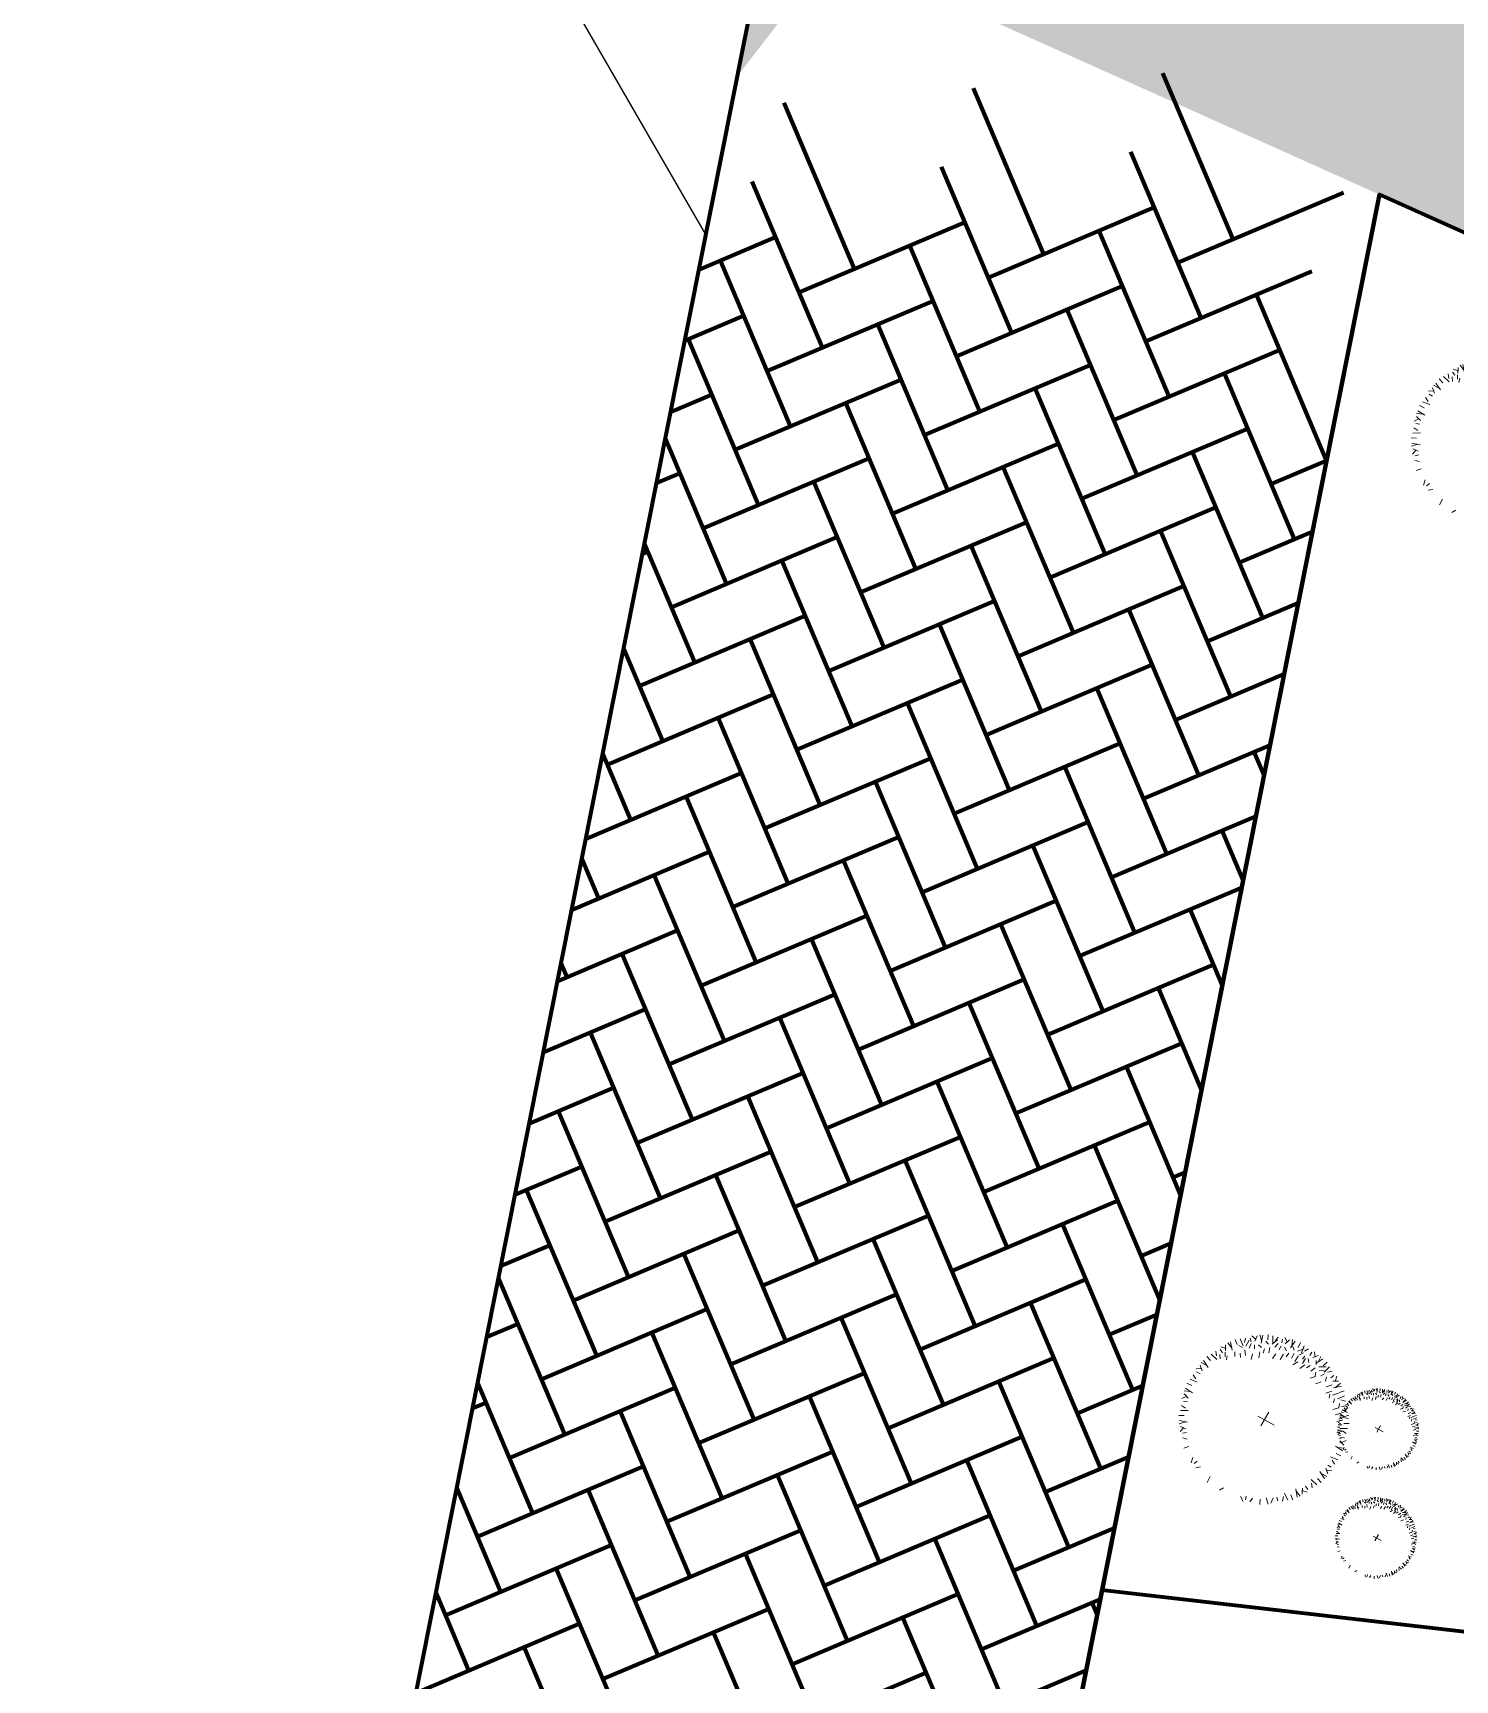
# Model space of a CAD drawing. Header units: millimetres. Extents: x 111 to 1506, y 14 to 566.
# Drawn here: x 219.59 to 223.95, y 196.16 to 201.21 of the extents above; entities that cross this region are included whole.
import ezdxf

# ---------------------------------------------------------------- set-up
doc = ezdxf.new("R2010")
doc.units = ezdxf.units.MM
doc.layers.add('ARB-CERCO', color=97, linetype='Continuous', lineweight=5)
doc.layers.add('G', color=254, linetype='Continuous', lineweight=5)

# ---------------------------------------------------------------- blocks, each defined once
blk = doc.blocks.new('A$C05551F4C')
at = {"color": 0, "linetype": 'ByBlock'}
for p, q in [((-0.0692, 0.3215), (-0.0758, 0.2998)), ((-0.0594, 0.3274), (-0.0488, 0.3042)), ((-0.0497, 0.2957), (-0.0475, 0.328)), ((-0.0255, 0.3123), (-0.0274, 0.3331)), ((-0.0039, 0.3001), (-0.0083, 0.3296)), ((0.0037, 0.3114), (0.0124, 0.3277)), ((0.0297, 0.3073), (0.03, 0.3227)), ((0.0387, 0.3301), (0.051, 0.3121)), ((0.0582, 0.3237), (0.0438, 0.3062)), ((0.0663, 0.2925), (0.0807, 0.3215)), ((0.0694, 0.3255), (0.0704, 0.2999)), ((-0.2042, 0.2614), (-0.1828, 0.2573)), ((-0.186, 0.2707), (-0.1838, 0.2481)), ((-0.1793, 0.2799), (-0.1605, 0.2625)), ((-0.1581, 0.2543), (-0.1685, 0.285)), ((-0.1422, 0.2789), (-0.1518, 0.2974)), ((-0.1175, 0.2759), (-0.1328, 0.3015)), ((-0.1148, 0.2892), (-0.113, 0.3077)), ((-0.0892, 0.2954), (-0.0948, 0.3098)), ((-0.0896, 0.3199), (-0.0714, 0.308)), ((0.095, 0.2986), (0.1012, 0.3184)), ((0.1103, 0.279), (0.1176, 0.3079)), ((0.1185, 0.2688), (0.1332, 0.2783)), ((0.1216, 0.2865), (0.136, 0.2983)), ((0.1363, 0.2555), (0.1509, 0.265)), ((0.1441, 0.2728), (0.1503, 0.2869)), ((0.1767, 0.277), (0.1567, 0.2664)), ((0.1611, 0.2904), (0.1656, 0.269)), ((0.1722, 0.2451), (0.1966, 0.2664)), ((0.1878, 0.2744), (0.1789, 0.2504)), ((-0.2371, 0.2034), (-0.2531, 0.2168)), ((-0.2158, 0.2234), (-0.2211, 0.2412)), ((-0.1945, 0.239), (-0.2052, 0.2501)), ((0.1278, 0.2451), (0.1434, 0.2504)), ((0.1562, 0.2235), (0.1709, 0.233)), ((0.1629, 0.2022), (0.1776, 0.2117)), ((0.1802, 0.1896), (0.1971, 0.2029)), ((0.2011, 0.2397), (0.2144, 0.2557)), ((0.2015, 0.2158), (0.2012, 0.2313)), ((0.2077, 0.2158), (0.2255, 0.2397)), ((0.2119, 0.2072), (0.2393, 0.2068)), ((0.2122, 0.1917), (0.2316, 0.1933)), ((0.2211, 0.2184), (0.2388, 0.2238)), ((0.2366, 0.1971), (0.2477, 0.2078)), ((0.259, 0.2068), (0.255, 0.1854)), ((-0.2839, 0.124), (-0.2956, 0.1383)), ((-0.2877, 0.1635), (-0.2664, 0.1679)), ((-0.2702, 0.1465), (-0.2843, 0.1527)), ((0.1773, 0.1632), (0.1989, 0.1686)), ((0.1982, 0.1408), (0.2209, 0.1482)), ((0.2194, 0.1722), (0.2329, 0.1797)), ((0.2222, 0.1343), (0.2393, 0.1382)), ((0.238, 0.1512), (0.2412, 0.1673)), ((0.2683, 0.1886), (0.2458, 0.1864)), ((0.252, 0.1607), (0.2827, 0.1711)), ((0.2775, 0.1819), (0.2601, 0.1631)), ((0.2632, 0.1339), (0.2682, 0.1486)), ((0.2736, 0.1201), (0.2991, 0.1354)), ((0.2766, 0.1448), (0.295, 0.1544)), ((-0.3229, 0.0718), (-0.2973, 0.0728)), ((0.2224, 0.0927), (0.2445, 0.0904)), ((0.2342, 0.1166), (0.2547, 0.1233)), ((0.2344, 0.0646), (0.2583, 0.0637)), ((0.265, 0.1076), (0.2837, 0.1025)), ((0.265, 0.0868), (0.2804, 0.0892)), ((0.27, 0.1223), (0.2956, 0.1124)), ((0.2753, 0.0607), (0.2838, 0.0747)), ((0.2869, 0.1174), (0.3053, 0.1156)), ((0.2931, 0.0918), (0.3074, 0.0974)), ((0.3191, 0.0718), (0.2974, 0.0784)), ((0.3175, 0.0922), (0.3056, 0.074)), ((-0.3088, 0.006), (-0.3251, 0.0148)), ((-0.0275, 0), (0.0346, 0)), ((-0.0009, 0.0293), (0.0013, -0.0426)), ((0.2407, 0.0111), (0.2607, 0.0014)), ((0.2548, 0.0502), (0.2721, 0.048)), ((0.2566, 0.0113), (0.2805, 0.0104)), ((0.26, 0.0294), (0.2815, 0.0287)), ((0.2858, 0.0105), (0.3017, -0.0008)), ((0.2931, 0.0358), (0.3029, 0.0479)), ((0.2934, 0.0523), (0.3257, 0.0501)), ((0.2955, 0.0225), (0.3163, 0.0046)), ((0.2977, 0.0065), (0.3273, 0.0109)), ((0.3251, 0.0621), (0.3018, 0.0514)), ((0.31, 0.0282), (0.3307, 0.03)), ((0.2423, -0.0195), (0.2645, -0.0285)), ((0.2544, -0.0613), (0.2743, -0.0693)), ((0.2566, -0.04), (0.2721, -0.0479)), ((0.2633, -0.018), (0.2871, -0.0189)), ((0.2787, -0.0091), (0.294, -0.0121)), ((0.2795, -0.0372), (0.2923, -0.0269)), ((0.2876, -0.0666), (0.301, -0.0586)), ((0.2901, -0.0637), (0.3191, -0.0781)), ((0.3213, -0.0555), (0.3038, -0.0412)), ((0.305, -0.0271), (0.3203, -0.0274)), ((0.309, -0.001), (0.3254, -0.0098)), ((0.3277, -0.0361), (0.3097, -0.0484)), ((-0.3173, -0.0872), (-0.3053, -0.069)), ((-0.2928, -0.0868), (-0.3072, -0.0924)), ((-0.2866, -0.1125), (-0.3051, -0.1106)), ((0.2211, -0.1012), (0.2388, -0.1172)), ((0.2299, -0.0719), (0.2455, -0.0879)), ((0.2455, -0.0852), (0.261, -0.0799)), ((0.2499, -0.1305), (0.2655, -0.1252)), ((0.2588, -0.1039), (0.2721, -0.1119)), ((0.2721, -0.0879), (0.2832, -0.1039)), ((0.2766, -0.1077), (0.3056, -0.1149)), ((0.2842, -0.119), (0.2959, -0.1334)), ((0.2854, -0.0799), (0.2987, -0.1039)), ((0.2962, -0.0924), (0.3161, -0.0986)), ((0.3231, -0.0668), (0.2976, -0.0678)), ((-0.2763, -0.1398), (-0.2947, -0.1495)), ((-0.2773, -0.1769), (-0.2599, -0.1581)), ((-0.268, -0.1836), (-0.2455, -0.1814)), ((-0.2363, -0.1921), (-0.2474, -0.2028)), ((0.1989, -0.1758), (0.2144, -0.1705)), ((0.21, -0.1545), (0.2277, -0.1705)), ((0.2166, -0.1811), (0.2344, -0.1971)), ((0.2322, -0.1438), (0.2499, -0.1598)), ((0.2427, -0.1696), (0.264, -0.194)), ((0.272, -0.1851), (0.248, -0.1763)), ((0.2747, -0.1741), (0.264, -0.1541)), ((0.288, -0.1585), (0.2667, -0.163)), ((0.2704, -0.1415), (0.2845, -0.1477)), ((-0.2208, -0.2135), (-0.2386, -0.2188)), ((-0.2075, -0.2108), (-0.2252, -0.2348)), ((-0.2008, -0.2348), (-0.2141, -0.2507)), ((-0.172, -0.2401), (-0.1964, -0.2614)), ((-0.1875, -0.2694), (-0.1786, -0.2454)), ((0.1345, -0.2477), (0.1523, -0.2637)), ((0.1545, -0.2291), (0.1722, -0.2451)), ((0.1584, -0.2493), (0.1687, -0.2801)), ((0.1678, -0.2104), (0.1855, -0.2264)), ((0.2045, -0.2564), (0.1831, -0.2524)), ((0.1862, -0.2657), (0.184, -0.2431)), ((0.1855, -0.2264), (0.2011, -0.2211)), ((0.1922, -0.1998), (0.2077, -0.1945)), ((0.1948, -0.234), (0.2054, -0.2451)), ((0.2134, -0.2051), (0.2374, -0.2229)), ((0.2161, -0.2184), (0.2214, -0.2362)), ((0.2374, -0.1985), (0.2534, -0.2118)), ((-0.1764, -0.2721), (-0.1564, -0.2614)), ((-0.1609, -0.2854), (-0.1653, -0.2641)), ((-0.1439, -0.2678), (-0.15, -0.2819)), ((-0.1214, -0.2816), (-0.1357, -0.2933)), ((-0.1101, -0.274), (-0.1173, -0.303)), ((-0.0947, -0.2936), (-0.1009, -0.3135)), ((-0.066, -0.2875), (-0.0804, -0.3165)), ((-0.0692, -0.3205), (-0.0702, -0.295)), ((-0.0579, -0.3187), (-0.0435, -0.3012)), ((-0.0385, -0.3251), (-0.0507, -0.3071)), ((-0.0295, -0.3023), (-0.0298, -0.3177)), ((-0.0034, -0.3064), (-0.0122, -0.3228)), ((0.0041, -0.2951), (0.0085, -0.3246)), ((0.0258, -0.3074), (0.0277, -0.3281)), ((0.05, -0.2907), (0.0478, -0.3231)), ((0.0597, -0.3224), (0.049, -0.2992)), ((0.0694, -0.3165), (0.076, -0.2948)), ((0.0898, -0.3149), (0.0716, -0.303)), ((0.0894, -0.2905), (0.095, -0.3048)), ((0.0968, -0.269), (0.1145, -0.285)), ((0.1151, -0.2843), (0.1132, -0.3027)), ((0.1177, -0.2709), (0.1331, -0.2965)), ((0.1424, -0.274), (0.1521, -0.2924)), ((0.1795, -0.2749), (0.1608, -0.2575))]:
    blk.add_line(p, q, dxfattribs=at)

msp = doc.modelspace()

# ---------------------------------------------------------------- hatches: boundary and pattern name
at = {"layer": 'G', "lineweight": 100, "ltscale": 1000}
h = msp.add_hatch(dxfattribs=at)
h.set_pattern_fill('AR-HBONE', color=256, scale=0.046, angle=-22.08523, style=0)
h.set_pattern_definition([(22.914772, (777.23143, 1670.63463), (0.097837146, 0.241122153), [0.552, -0.184]), (112.914772, (777.40091, 1670.70627), (0.097837146, 0.241122153), [0.552, -0.184])])
edge = h.paths.add_edge_path()
edge.add_line((221.74739, 201.07699), (222.24177, 203.56684))
edge.add_line((222.24177, 203.56684), (283.25265, 176.18215))
edge.add_line((283.25265, 176.18215), (282.61554, 174.27589))
edge.add_line((282.61554, 174.27589), (222.04443, 201.46319))

# ---------------------------------------------------------------- linework, layer by layer
for p, q in [((221.65032, 200.59126), (181.01113, 270.9804)), ((200.7159, 95.15598), (222.24177, 203.56684))]:
    msp.add_line(p, q)
at = {"lineweight": 100, "ltscale": 1000}
for p, q in [((214.21643, 163.19138), (222.24177, 203.56684)), ((223.71382, 200.71388), (222.23028, 193.24744)), ((223.71382, 200.71388), (222.23028, 193.24744)), ((239.20693, 193.75981), (223.71382, 200.71388)), ((236.81791, 194.83212), (222.86377, 196.43731))]:
    msp.add_line(p, q, dxfattribs=at)
for points in [[(222.22982, 193.24791), (223.71382, 200.71388), (239.20693, 193.75981)], [(222.22982, 193.24791), (223.71382, 200.71388), (239.20693, 193.75981)], [(233.59286, 181.6254), (222.22982, 193.24791), (223.71382, 200.71388), (239.20693, 193.75981), (233.59286, 181.6254)]]:
    msp.add_lwpolyline(points, dxfattribs=at)
at = {"layer": 'G', "linetype": 'Continuous', "lineweight": 100, "ltscale": 1000}
for p, q in [((223.2653, 200.57694), (223.05037, 201.08538)), ((222.10513, 200.48604), (221.89021, 200.99448)), ((222.68521, 200.53149), (222.47029, 201.03993)), ((223.16746, 200.33581), (222.95253, 200.84425)), ((222.58738, 200.29037), (222.37245, 200.79881)), ((222.0073, 200.24492), (221.79237, 200.75336)), ((223.09582, 200.50529), (223.60426, 200.72022)), ((222.51573, 200.45985), (223.02417, 200.67477)), ((221.93565, 200.4144), (222.44409, 200.62933)), ((223.06962, 200.09469), (222.85469, 200.60313)), ((221.62912, 200.48458), (221.86401, 200.58388)), ((222.48954, 200.04924), (222.27461, 200.55768)), ((221.90946, 200.0038), (221.69453, 200.51224)), ((222.99798, 200.26417), (223.50642, 200.4791)), ((221.83782, 200.17328), (222.34626, 200.3882)), ((222.4179, 200.21872), (222.92634, 200.43365)), ((223.55187, 199.89902), (223.33694, 200.40746)), ((221.58577, 200.26649), (221.76617, 200.34276)), ((222.97178, 199.85357), (222.75686, 200.36201)), ((222.3917, 199.80812), (222.17678, 200.31656)), ((221.81162, 199.76267), (221.59669, 200.27111)), ((222.90014, 200.02305), (223.40858, 200.23798)), ((222.32006, 199.9776), (222.8285, 200.19253)), ((221.73998, 199.93215), (222.24842, 200.14708)), ((223.45403, 199.6579), (223.2391, 200.16634)), ((221.54242, 200.04841), (221.66834, 200.10163)), ((222.87395, 199.61245), (222.65902, 200.12089)), ((222.29387, 199.567), (222.07894, 200.07544)), ((222.8023, 199.78193), (223.31074, 199.99686)), ((221.71378, 199.52155), (221.526, 199.96579)), ((222.22222, 199.73648), (222.73066, 199.95141)), ((221.64214, 199.69103), (222.15058, 199.90596)), ((222.77611, 199.37133), (222.56118, 199.87977)), ((223.35619, 199.41677), (223.14126, 199.92521)), ((223.38239, 199.82738), (223.55191, 199.89904)), ((221.49907, 199.83032), (221.5705, 199.86051)), ((222.19603, 199.32588), (221.9811, 199.83432)), ((222.70447, 199.54081), (223.21291, 199.75573)), ((222.12439, 199.49536), (222.63283, 199.71029)), ((223.25835, 199.17565), (223.04343, 199.68409)), ((223.28455, 199.58625), (223.50858, 199.68096)), ((221.61595, 199.28043), (221.46211, 199.64436)), ((221.5443, 199.44991), (222.05274, 199.66484)), ((222.67827, 199.1302), (222.46335, 199.63864)), ((221.45572, 199.61223), (221.47266, 199.61939)), ((222.09819, 199.08476), (221.88326, 199.5932)), ((222.60663, 199.29968), (223.11507, 199.51461)), ((222.02655, 199.25424), (222.53499, 199.46916)), ((223.16052, 198.93453), (222.94559, 199.44297)), ((223.18671, 199.34513), (223.46525, 199.46288)), ((221.44647, 199.20879), (221.95491, 199.42372)), ((222.58044, 198.88908), (222.36551, 199.39752)), ((222.00035, 198.84363), (221.78543, 199.35207)), ((221.51811, 199.03931), (221.39822, 199.32293)), ((221.92871, 199.01311), (222.43715, 199.22804)), ((222.50879, 199.05856), (223.01723, 199.27349)), ((223.08887, 199.10401), (223.42192, 199.24479)), ((221.34863, 198.96767), (221.85707, 199.18259)), ((223.06268, 198.69341), (222.84775, 199.20185)), ((222.4826, 198.64796), (222.26767, 199.1564)), ((221.90252, 198.60251), (221.68759, 199.11095)), ((222.41096, 198.81744), (222.9194, 199.03237)), ((222.99104, 198.86289), (223.37859, 199.02671)), ((221.42027, 198.79819), (221.33433, 199.0015)), ((221.83087, 198.77199), (222.33931, 198.98692)), ((223.36028, 198.93454), (223.33, 199.00617)), ((221.28232, 198.73987), (221.75923, 198.94147)), ((222.96484, 198.45229), (222.74992, 198.96072)), ((222.38476, 198.40684), (222.16983, 198.91528)), ((221.80468, 198.36139), (221.58975, 198.86983)), ((222.31312, 198.57632), (222.82156, 198.79124)), ((222.8932, 198.62177), (223.33526, 198.80863)), ((221.73304, 198.53087), (222.24148, 198.7458)), ((222.86701, 198.21116), (222.65208, 198.7196)), ((223.2964, 198.61308), (223.23216, 198.76505)), ((221.23897, 198.52178), (221.6614, 198.70035)), ((221.32244, 198.55706), (221.27044, 198.68007)), ((222.28692, 198.16572), (222.072, 198.67415)), ((221.70684, 198.12027), (221.49192, 198.62871)), ((222.79536, 198.38064), (223.29193, 198.59055)), ((222.21528, 198.3352), (222.72372, 198.55012)), ((223.23253, 198.29161), (223.13432, 198.52393)), ((221.6352, 198.28975), (222.14364, 198.50467)), ((222.76917, 197.97004), (222.55424, 198.47848)), ((221.19563, 198.30369), (221.56356, 198.45923)), ((222.18909, 197.92459), (221.97416, 198.43303)), ((221.60901, 197.87915), (221.39408, 198.38758)), ((221.2246, 198.31594), (221.20655, 198.35864)), ((222.69753, 198.13952), (223.20597, 198.35445)), ((222.11744, 198.09407), (222.62588, 198.309)), ((223.16865, 197.97014), (223.03649, 198.28281)), ((221.15228, 198.08561), (221.46572, 198.2181)), ((221.53736, 198.04863), (222.0458, 198.26355)), ((222.67133, 197.72892), (222.4564, 198.23736)), ((222.09125, 197.68347), (221.87632, 198.19191)), ((221.51117, 197.63802), (221.29624, 198.14646)), ((222.59969, 197.8984), (223.10813, 198.11333)), ((222.01961, 197.85295), (222.52805, 198.06788)), ((221.43953, 197.8075), (221.94797, 198.02243)), ((223.10478, 197.64867), (222.93865, 198.04168)), ((221.10893, 197.86752), (221.36788, 197.97698)), ((222.57349, 197.4878), (222.35857, 197.99624)), ((221.99341, 197.44235), (221.77849, 197.95079)), ((221.41333, 197.3969), (221.1984, 197.90534)), ((222.50185, 197.65728), (223.01029, 197.8722)), ((221.92177, 197.61183), (222.43021, 197.82676)), ((221.34169, 197.56638), (221.85013, 197.78131)), ((223.04091, 197.32721), (222.84081, 197.80056)), ((221.06558, 197.64943), (221.27005, 197.73586)), ((221.89558, 197.20123), (221.68065, 197.70967)), ((222.47566, 197.24667), (222.26073, 197.75511)), ((223.08193, 197.70272), (223.1186, 197.71822)), ((221.31549, 197.15578), (221.10057, 197.66422)), ((222.40401, 197.41615), (222.91245, 197.63108)), ((221.82393, 197.37071), (222.33237, 197.58563)), ((222.9579, 197.051), (222.74297, 197.55944)), ((221.24385, 197.32526), (221.75229, 197.54019)), ((222.37782, 197.00555), (222.16289, 197.51399)), ((221.02223, 197.43134), (221.17221, 197.49474)), ((221.79774, 196.9601), (221.58281, 197.46854)), ((222.9841, 197.4616), (223.07527, 197.50014)), ((221.21766, 196.91466), (221.01488, 197.39436)), ((222.30618, 197.17503), (222.81462, 197.38996)), ((221.7261, 197.12958), (222.23454, 197.34451)), ((222.86006, 196.80988), (222.64514, 197.31832)), ((221.14601, 197.08414), (221.65445, 197.29906)), ((222.27998, 196.76443), (222.06506, 197.27287)), ((222.88626, 197.22048), (223.03194, 197.28206)), ((220.97888, 197.21325), (221.07437, 197.25362)), ((221.6999, 196.71898), (221.48497, 197.22742)), ((221.62826, 196.88846), (222.1367, 197.10339)), ((222.20834, 196.93391), (222.71678, 197.14884)), ((221.11982, 196.67353), (220.95099, 197.07293)), ((221.04818, 196.84301), (221.55662, 197.05794)), ((222.76223, 196.56876), (222.5473, 197.0772)), ((222.78842, 196.97936), (222.98861, 197.06398)), ((220.93553, 196.99516), (220.97654, 197.01249)), ((222.18215, 196.52331), (221.96722, 197.03175)), ((221.60206, 196.47786), (221.38714, 196.9863)), ((222.1105, 196.69279), (222.61894, 196.90772)), ((221.53042, 196.64734), (222.03886, 196.86227)), ((220.95034, 196.60189), (221.45878, 196.81682)), ((222.66439, 196.32763), (222.44946, 196.83607)), ((222.69058, 196.73824), (222.94527, 196.8459)), ((221.02198, 196.43241), (220.8871, 196.7515)), ((222.08431, 196.28219), (221.86938, 196.79063)), ((221.50423, 196.23674), (221.2893, 196.74518)), ((222.01267, 196.45167), (222.52111, 196.66659)), ((221.43258, 196.40622), (221.94102, 196.62115)), ((222.59275, 196.49711), (222.90194, 196.62782)), ((220.8525, 196.36077), (221.36094, 196.5757)), ((221.98647, 196.04106), (221.77154, 196.5495)), ((222.56655, 196.08651), (222.35163, 196.59495)), ((221.40639, 195.99562), (221.19146, 196.50406)), ((220.92415, 196.19129), (220.82321, 196.43007)), ((221.91483, 196.21054), (222.42327, 196.42547)), ((222.49491, 196.25599), (222.85861, 196.40974)), ((222.84929, 196.36281), (222.83387, 196.39928)), ((221.33475, 196.1651), (221.84319, 196.38002)), ((222.46872, 195.84539), (222.25379, 196.35383)), ((220.76214, 196.12281), (221.26311, 196.33458)), ((221.88863, 195.79994), (221.67371, 196.30838)), ((221.30855, 195.75449), (221.09363, 196.26293)), ((221.81699, 195.96942), (222.32543, 196.18435)), ((222.39707, 196.01487), (222.81528, 196.19165))]:
    msp.add_line(p, q, dxfattribs=at)

# ---------------------------------------------------------------- block references
at = {"layer": 'ARB-CERCO'}
for p, xscale, yscale, zscale, rotation in [((224.07382, 199.95463), 0.786722348914222, 0.786722348914222, 0.786722348914222, 59.94184765909385), ((223.36178, 196.95899), 0.786722348914222, 0.786722348914222, 0.786722348914222, 59.94184765909385), ((223.71089, 196.92999), 0.3774895201833683, 0.3774895201833683, 0.3774895201833683, 59.94184765910946), ((223.70469, 196.59686), 0.3774895201833683, 0.3774895201833683, 0.3774895201833683, 59.94184765910946)]:
    msp.add_blockref('A$C05551F4C', p, dxfattribs=dict(at, xscale=xscale, yscale=yscale, zscale=zscale, rotation=rotation))

doc.saveas('drawing.dxf')
